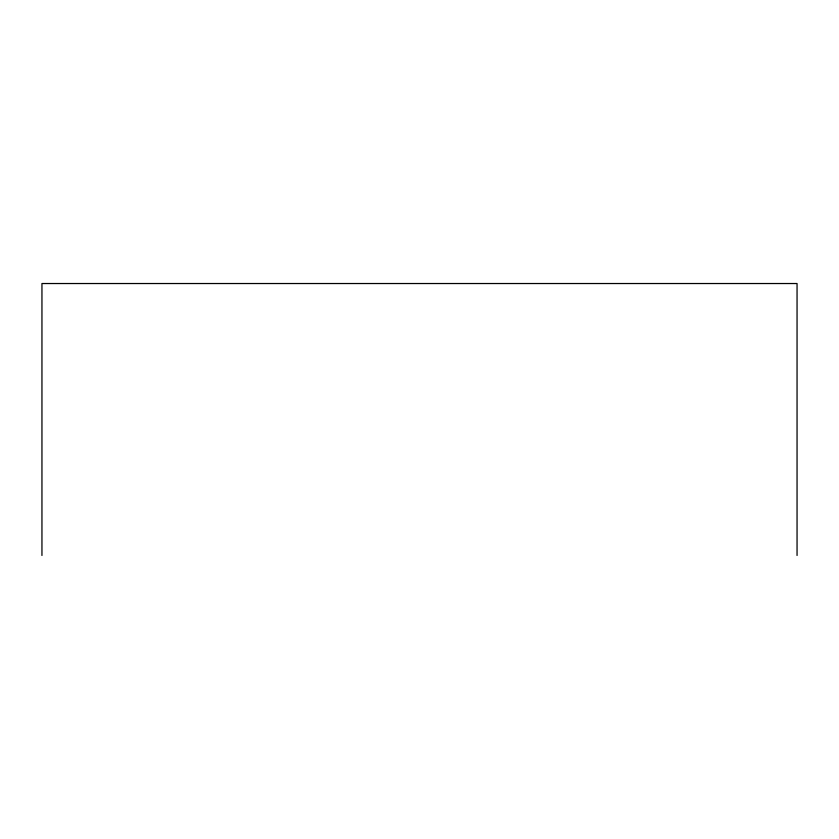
<?xml version="1.0" encoding="UTF-8"?>
<svg xmlns="http://www.w3.org/2000/svg" width="839" height="839" viewBox="0 0 839 839"><rect width="100%" height="100%" fill="white"/><g stroke="black" fill="none" stroke-linecap="round" stroke-linejoin="round"><path stroke-width="1.26" d="M797.05 555.47L797.05 283.53L41.95 283.53L41.95 555.47"/></g></svg>
